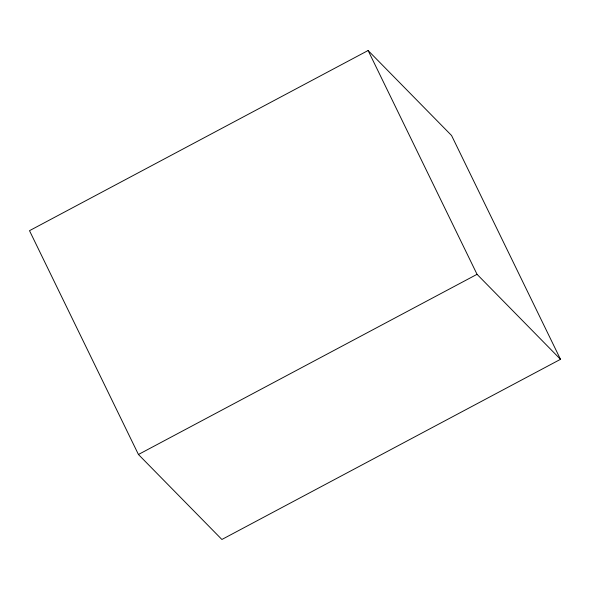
<?xml version="1.0" encoding="UTF-8"?>
<svg xmlns="http://www.w3.org/2000/svg" width="590" height="590" viewBox="0 0 590 590"><rect width="100%" height="100%" fill="white"/><g stroke="black" fill="none" stroke-linecap="round" stroke-linejoin="round"><path stroke-width="0.89" d="M368.108 50.519L29.5 230.683L138.436 454.492L221.892 539.481L560.5 359.317L451.564 135.508L368.108 50.519L477.045 274.32L560.5 359.317M138.436 454.492L477.045 274.32"/></g></svg>
